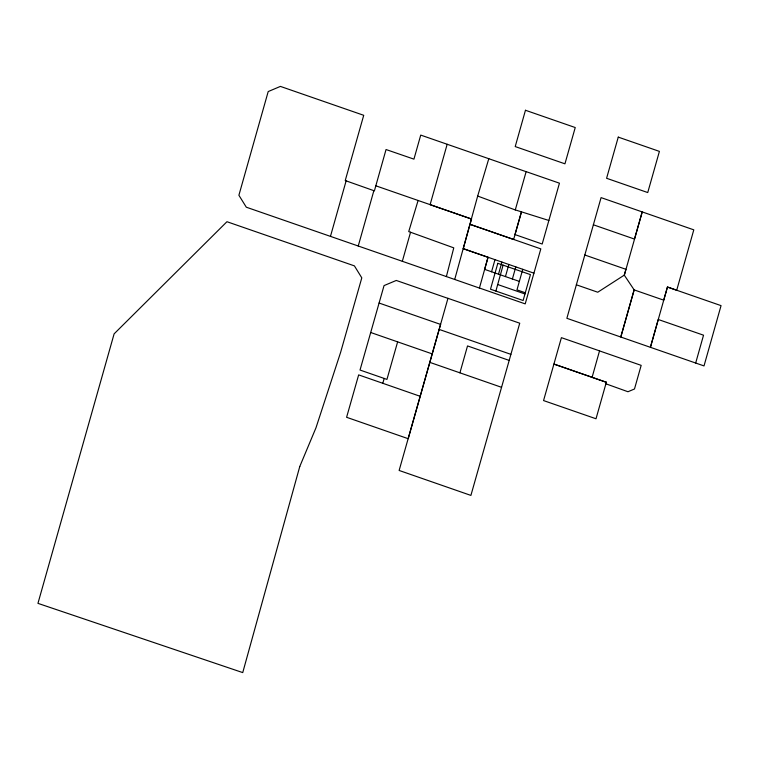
<?xml version="1.0" encoding="UTF-8"?>
<svg xmlns="http://www.w3.org/2000/svg" width="759" height="759" viewBox="0 0 759 759"><rect width="100%" height="100%" fill="white"/><g stroke="black" fill="none" stroke-linecap="round" stroke-linejoin="round"><path stroke-width="1.14" d="M519.336 281.39L484.622 269.369L488.037 257.273L479.422 288.059L446.377 276.57L453.768 247.851L408.731 231.59L418.095 200.48M454.707 279.473L477.677 196.059L488.796 158.707L420.733 135.093L413.94 159.143L386.046 149.532L374.396 190.86L345.241 180.547L363.722 115.302L280.403 86.403L268.202 91.564L238.895 195.262L246.305 207.198L446.377 276.57M495.874 291.058L503.103 265.147M420.239 396.321L358.656 374.889L346.597 417.289L408.209 438.702L447.962 298.315L519.735 323.211L470.903 495.409L399.13 470.457L440.581 324.359M375.819 185.803L471.557 219.028L470.058 224.36L513.625 239.483L521.48 211.903M330.459 236.381L346.123 180.87M358.239 246.02L373.864 190.67M402.327 261.305L410.553 232.226M447.165 144.276L430.106 204.664L471.557 219.028M382.802 383.286L384.177 378.437L360.022 370.041L384.045 285.593L396.283 280.451L448 298.382M459.916 372.83L467.525 345.933L509.185 360.411M491.566 271.769L494.982 259.673M548.89 220.48L515.285 209.901L526.139 171.638L559.449 183.185L542.182 244.028L514.963 234.569L521.442 211.846M498.511 274.179L501.917 262.083M505.447 276.58L508.862 264.483M512.391 278.989L515.807 266.893M522.752 269.303L516.974 289.872L525.304 292.756M533.928 273.174L540.816 248.876L470.02 224.303L463.246 248.658L533.928 273.174L525.209 303.885L479.384 288.003M584.8 255.005L625.938 269.312L624.278 275.137L634.173 289.91L663.745 300.166L667.446 287.025L676.715 290.242L693.792 229.844L601.081 197.615L566.869 318.306L704.01 365.923L721.05 305.63L667.446 287.025L650.406 347.328L658.262 319.492L703.536 335.193L695.68 363.02M624.315 275.204L642.209 211.941L634.486 239.076L593.367 224.787M634.135 289.853L620.796 337.015L634.173 289.91M397.631 341.863L386.948 379.405L384.177 378.437M624.278 275.137L597.75 292.224L576.366 284.796M497.705 284.521L524.962 293.97M592.058 377.299L553.918 364.064L561.404 337.66L599.534 350.867L592.096 377.356L606.375 382.308L605.957 383.836L627.968 391.739L634.486 388.988L641.175 365.364L599.572 350.924M488.796 158.707L526.177 171.695M463.284 248.715L487.999 257.301M379.083 303.031L440.618 324.416M439.157 329.415L510.883 354.349M370.705 332.499L432.25 353.903M429.784 362.356L501.547 387.308M477.677 196.059L515.323 209.958M299.777 466.491L242.738 672.597L37.95 603.358L114.116 333.856L226.95 221.713L354.406 265.878L361.796 277.851L340.592 352.442L315.981 427.791L299.777 466.491M525.465 110.264L515.219 146.572L564.943 163.821L575.237 127.54L525.465 110.264M497.809 263.316L490.504 289.198L523.122 300.498L530.427 274.616L497.809 263.316M618.262 137.113L606.593 178.28L647.74 192.558L659.41 151.392L618.262 137.113M606.337 382.251L596.014 418.769L543.558 400.572L553.918 364.064L606.337 382.251"/></g></svg>
